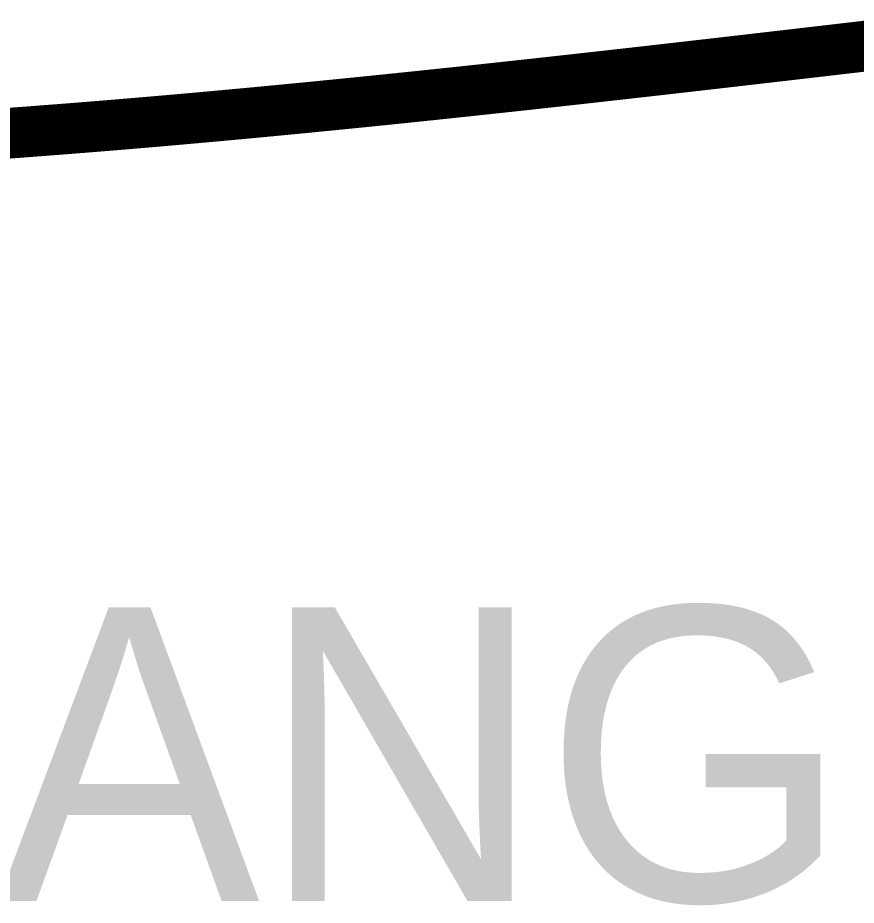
# Model space of a CAD drawing. Header units: millimetres. Extents: x 142758 to 365363, y -504867 to -415100.
# Drawn here: x 220373.6 to 220624.6, y -471404.4 to -471138.7 of the extents above; entities that cross this region are included whole.
import ezdxf
from ezdxf.enums import TextEntityAlignment as Align

# ---------------------------------------------------------------- set-up
doc = ezdxf.new("R2010")
doc.units = ezdxf.units.MM
doc.header["$LTSCALE"] = 20
doc.header["$MEASUREMENT"] = 0
for name, color, linetype, lineweight in [('LC ISO', 153, 'Continuous', 13), ('LC Net thay', 7, 'Continuous', 25), ('LC Text1', 3, 'Continuous', 20)]:
    doc.layers.add(name, color=color, linetype=linetype, lineweight=lineweight)
doc.styles.add('Khungten', font='VHAVAN.TTF', dxfattribs={"width": 0.9, "height": 5000})
doc.styles.add('Title', font='VHBLACK.TTF', dxfattribs={"width": 0.8})
doc.styles.add('VNAVANTH', font='VHAVANB.TTF', dxfattribs={"width": 0.6})

# ---------------------------------------------------------------- blocks, each defined once
blk = doc.blocks.new('Mr. Giang')
at = {"layer": 'LC ISO', "const_width": 50}
blk.add_lwpolyline([(3577.49, -73.38), (3588.3, -72.6), (3599.12, -71.82), (3609.93, -71.02), (3620.74, -70.22), (3631.55, -69.4), (3642.36, -68.57), (3650.85, -67.92), (3663.98, -66.89), (3674.79, -66.03), (3685.59, -65.16), (3696.4, -64.28), (3707.2, -63.39), (3718.01, -62.48), (3728.81, -61.57), (3739.61, -60.65), (3750.41, -59.72), (3761.21, -58.78), (3772.01, -57.83), (3782.81, -56.87), (3793.61, -55.9), (3804.4, -54.92), (3815.2, -53.94), (3825.99, -52.94), (3836.79, -51.94), (3847.58, -50.92), (3858.37, -49.9), (3869.17, -48.87), (3879.96, -47.83), (3890.75, -46.79), (3901.54, -45.74), (3912.33, -44.67), (3923.12, -43.61), (3933.9, -42.53), (3944.69, -41.45), (3955.48, -40.36), (3966.26, -39.26), (3977.05, -38.16), (3987.83, -37.05), (3998.62, -35.93), (4009.4, -34.81), (4020.18, -33.68), (4030.96, -32.54), (4041.75, -31.4), (4052.53, -30.26), (4063.31, -29.1), (4074.09, -27.95), (4084.87, -26.78), (4095.65, -25.62), (4106.43, -24.44), (4117.2, -23.27), (4127.98, -22.08), (4138.76, -20.9), (4149.54, -19.7), (4160.31, -18.51), (4171.09, -17.31), (4181.86, -16.1), (4192.64, -14.9), (4203.41, -13.69), (4214.19, -12.47), (4224.96, -11.25), (4235.74, -10.03), (4246.51, -8.81), (4257.28, -7.58), (4268.06, -6.35), (4278.83, -5.11), (4289.6, -3.88), (4300.37, -2.64), (4311.15, -1.4), (4321.92, -0.16), (4332.69, 1.09), (4343.46, 2.33), (4354.23, 3.58), (4365, 4.83), (4375.78, 6.08), (4386.55, 7.33), (4397.32, 8.58), (4408.09, 9.84), (4418.86, 11.09), (4429.63, 12.35), (4440.4, 13.6), (4451.17, 14.86), (4461.94, 16.11), (4472.71, 17.37)], dxfattribs=at)
blk = doc.blocks.new('Nha o can bo nhan vien Trung doan')
at = {"layer": 'LC ISO', "xscale": 0.5517597090018896, "yscale": 0.5517597090018896, "zscale": 0.5517597090018896}
blk.add_blockref('Mr. Giang', (37411.43, -913.19), dxfattribs=at)
at = {"color": 7, "style": 'VNAVANTH'}
blk.add_text('ths. bïi tr\xadêng giang', height=160, dxfattribs=at).set_placement((38514.72, -1370.73), align=Align.CENTER)
at = {"color": 7, "style": 'Khungten', "width": 0.8}
for tag, p in [('REVISION', (39498.75, -10746.3)), ('NGAYHT', (39546.07, -11609.37))]:
    blk.add_attdef(tag, text='', height=200, dxfattribs=at).set_placement(p, align=Align.CENTER)
at = {"layer": 'LC Text1', "style": 'Title', "width": 1.485915}
for tag, p, p2 in [('TENBANVE1', (36912.66, -8885.76), (40339.14, -8885.76)), ('TENBANVE2', (36912.66, -9562.47), (40339.14, -9562.47))]:
    blk.add_attdef(tag, text='', height=250, dxfattribs=at).set_placement(p, p2, align=Align.FIT)
at = {"layer": 'LC Text1', "style": 'Title', "width": 0.7}
blk.add_attdef('SOBANVE', text='', height=250, dxfattribs=at).set_placement((39561.98, -13896.18), align=Align.CENTER)

msp = doc.modelspace()

# ---------------------------------------------------------------- block references
at = {"layer": 'LC Net thay', "xscale": 0.55, "yscale": 0.55, "zscale": 0.55}
msp.add_blockref('Nha o can bo nhan vien Trung doan', (198701.34, -470649.28), dxfattribs=at)

doc.saveas('drawing.dxf')
